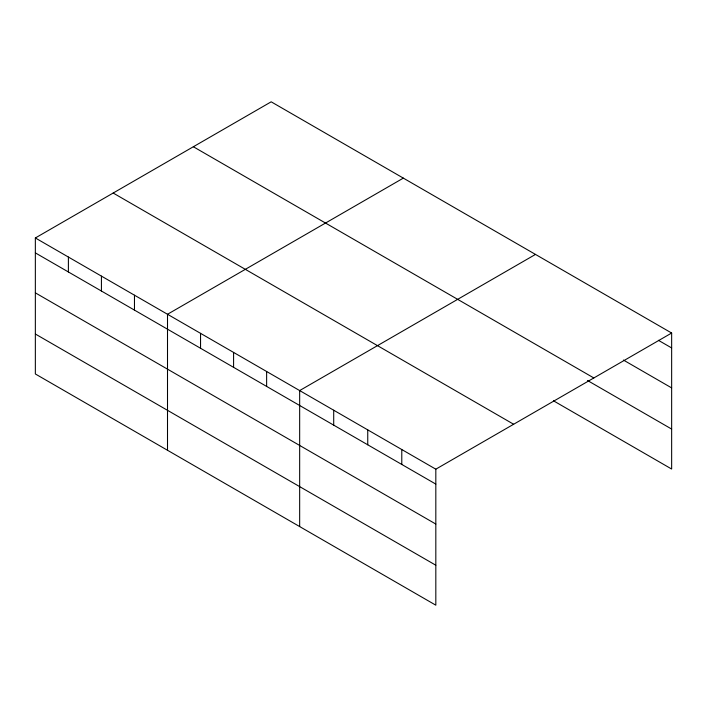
<?xml version="1.0" encoding="UTF-8"?>
<svg xmlns="http://www.w3.org/2000/svg" width="707" height="707" viewBox="0 0 707 707"><rect width="100%" height="100%" fill="white"/><g stroke="black" fill="none" stroke-linecap="round" stroke-linejoin="round"><path stroke-width="1.06" d="M435.821 524.055L435.821 469.183L35.35 237.967L35.35 373.968L435.821 605.183L435.821 524.055L35.35 292.848M553.457 400.789L671.65 469.033L671.65 333.032L271.179 101.817L35.35 237.967M403.335 178.12L167.506 314.27L167.506 450.271M535.491 254.414L299.662 390.573L299.662 526.574M435.821 469.183L671.65 333.032M658.411 340.306L671.65 347.941M623.424 360.057L671.65 387.904M193.356 146.747L593.827 377.962M587.49 380.49L671.65 429.069M113.173 193.038L513.644 424.253M35.35 252.885L435.821 484.101M35.35 334.013L435.821 565.229M401.788 449.528L401.788 464.446M367.746 429.874L367.746 444.791M333.704 410.219L333.704 425.137M266.627 371.493L266.627 386.411M233.584 352.422L233.584 367.34M200.549 333.342L200.549 348.259M134.471 295.199L134.471 310.108M101.428 276.119L101.428 291.037M68.393 257.048L68.393 271.965"/></g></svg>
